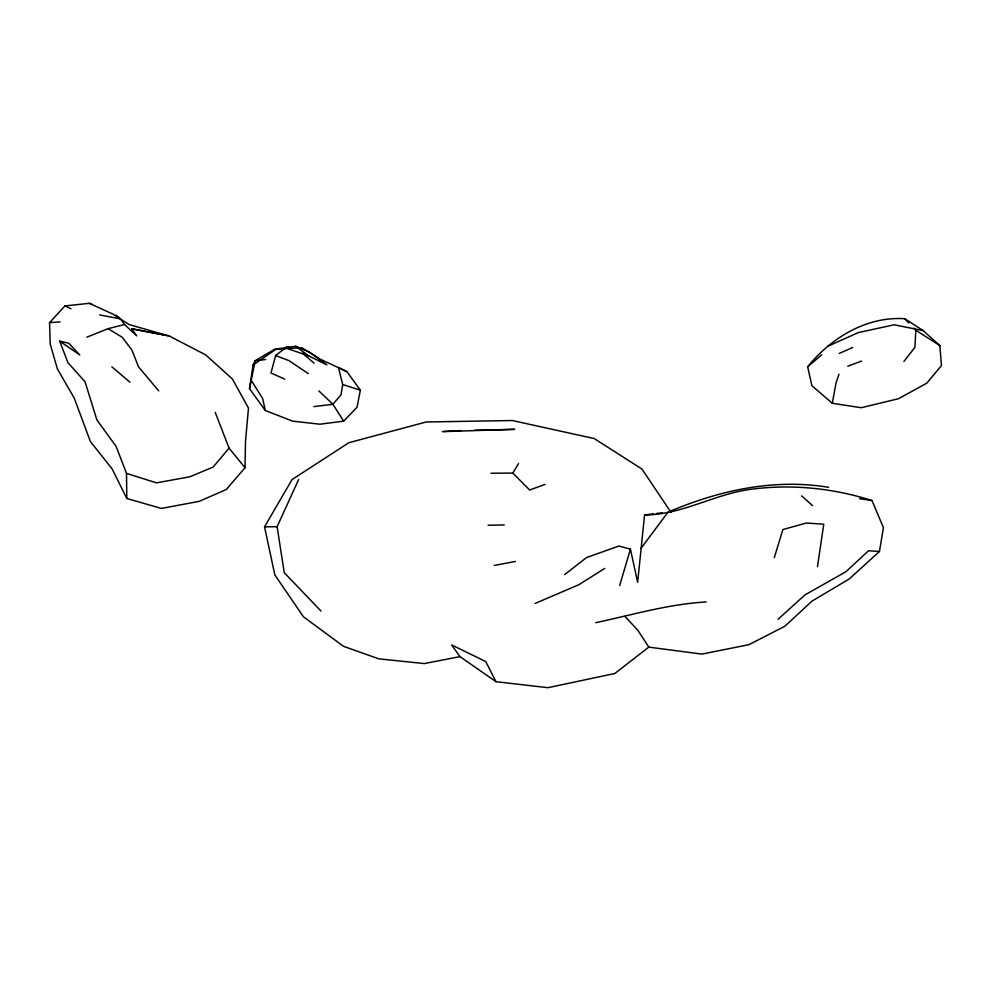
<?xml version="1.0" encoding="UTF-8"?>
<svg xmlns="http://www.w3.org/2000/svg" width="991" height="991" viewBox="0 0 991 991"><rect width="100%" height="100%" fill="white"/><g stroke="black" fill="none" stroke-linecap="round" stroke-linejoin="round"><path stroke-width="1.49" d="M245.025 467.777L245.508 441.181L248.481 408.069L232.402 378.996L205.756 354.927L169.325 336.048L129.041 324.54L113.061 314.197L89.363 303.308L64.935 305.946L49.55 322.645L50.182 343.877L57.379 368.925L74.214 398.06L90.367 441.478L112.169 468.954L126.811 498.485L161.422 508.433L199.191 501.347L226.208 489.554L245.025 467.777L229.057 448.118L215.22 412.355M913.826 328.17L915.845 330.276L914.891 347.395L903.903 361.467M653.379 513.871L644.571 514.948L637.647 582.312L630.425 549.163L618.904 546.041L586.573 557.524L564.659 574.607M313.813 406.595L332.926 404.316L341.015 394.827L342.7 384.496L338.414 367.401L346.924 371.662L360.352 390.219L357.045 407.227L343.691 421.138L319.969 424.21L292.543 421.125L265.278 410.509L249.509 388.633L253.089 364.998L255.195 360.724L274.767 349.166L295.714 346.268L309.477 352.102L326.919 364.899L308.721 355.88L289.161 349.179L286.969 346.652L275.659 355.534L270.977 372.988L284.714 379.132M817.464 566.778L823.756 524.202L806.24 523.025L782.89 529.566L774.281 557.636M495.983 681.684L485.739 661.53L451.574 644.906L459.948 656.637L495.983 681.684L547.924 687.692L614.804 673.508L648.795 647.123L701.876 654.097L748.961 644.67L784.897 626.213L812.038 601.079L849.2 579.004L879.438 551.491L883.439 527.695L872.006 500.542C833.468 488.253 792.775 484.029 752.603 489.096C715.378 493.382 682.353 514.986 644.571 514.948M249.509 388.633L255.195 360.724L265.6 359.535M832.316 403.3L811.889 385.697L807.677 366.831C830.916 337.832 866.704 316.203 904.733 318.706L923.166 330.61L939.864 345.599L941.45 365.53L926.796 383.158L898.552 398.692L861.303 407.71L832.316 403.3L835.97 383.183L838.956 374.264M619.685 585.557L630.425 549.163M321.034 611.088L284.231 572.625L277.121 526.704L298.613 479.582M459.948 656.637L424.371 663.574L378.835 658.854L343.481 646.305L303.419 616.761L274.829 574.891L264.547 526.84L292.072 479.533L348.857 442.717L426.13 421.993L512.248 420.518L594.154 438.53L641.97 469.053L671.118 512.52M490.954 473.252L512.842 473.079L518.553 463.54M668.058 512.074L641.053 548.308M229.057 448.118L213.176 467.034L189.913 476.77L156.491 482.852L126.501 473.364L116.108 446.396L96.883 419.911L85.065 381.832L67.921 362.607L59.671 341.164L68.775 343.233L79.776 354.951L59.671 341.164M778.059 619.301L804.89 594.947L845.93 571.72L868.525 550.761L879.438 551.491M807.677 366.831L821.663 354.852M253.089 364.998L275.87 349.365L301.76 347.705L320.415 359.262L346.924 371.662M604.758 568.4L578.781 584.752L535.128 603.432M827.584 346.367L858.256 332.592L894.167 324.8L923.166 330.61M839.253 353.428L852.706 347.457M86.836 337.188L108.093 328.678L124.519 324.503L136.634 335.825L131.766 328.801L163.738 334.859M847.751 366.249L861.575 361.046M545.013 484.413L529.652 490.012L512.842 473.079M669.507 511.542C719.54 490.297 774.33 478.306 828.612 487.312M595.752 622.658C632.456 614.891 668.504 604.076 706.224 601.958M494.199 565.477L515.407 561.439M656.315 513.511L662.186 512.793M443.547 431.481L460.84 430.59M49.55 322.645L60.067 321.914M442.308 431.63L514.651 429.338L474.677 430.267M488.092 525.218L504.258 524.957M264.547 526.84L277.121 526.704M859.544 498.659L872.006 500.542M99.657 314.927L120.407 318.867L124.519 324.503M131.766 328.801L169.325 336.048M286.969 346.652L289.645 347.432M342.7 384.496L360.352 390.219M275.659 355.534L289.013 360.674L308.3 373.607M89.363 303.308L92.25 304.497M64.935 305.946L71.005 308.82M108.093 328.678L122.141 337.213L131.914 350.046L138.467 366.769L158.709 390.875M915.845 330.276L939.864 345.599M295.714 346.268L308.721 355.88M111.847 366.794L129.883 382.167M302.49 353.155L314.11 363.202M116.195 315.2L120.407 318.867M801.682 495.909L812.595 505.658M318.879 390.937L332.926 404.316L343.691 421.138M904.733 318.706L908.772 322.917M625.048 616.439L637.981 630.474L648.795 647.123M251.64 380.99L262.665 398.506L265.278 410.509M126.501 473.364L126.811 498.485"/></g></svg>
